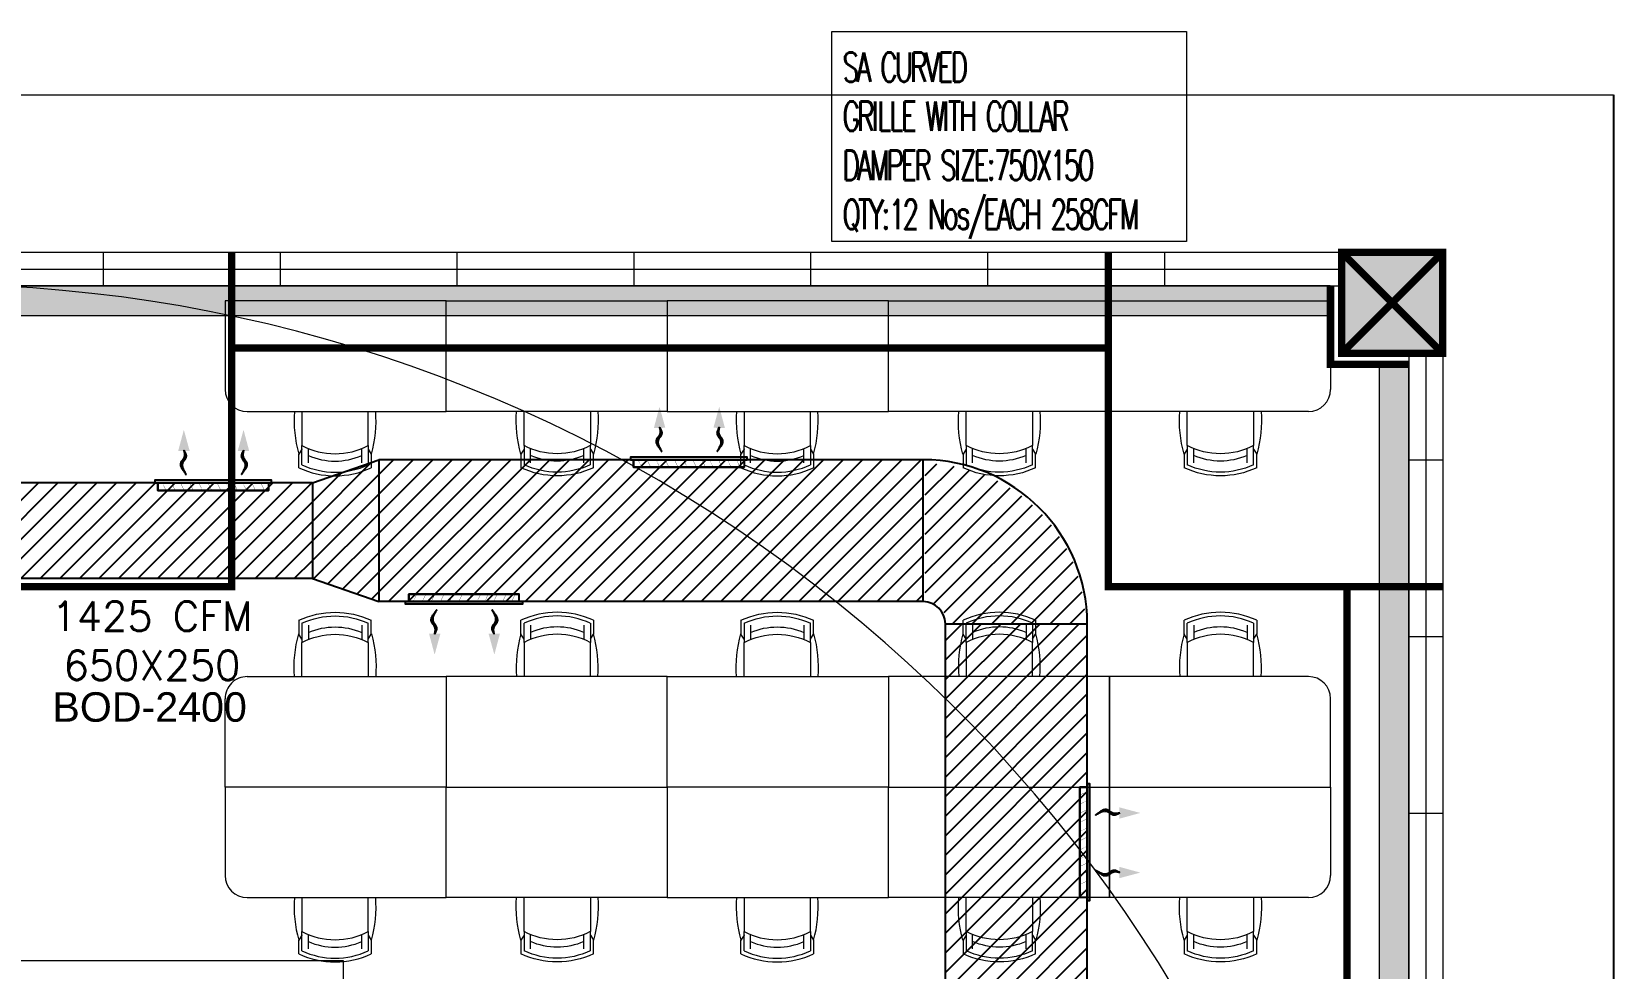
# Model space of a CAD drawing. Header units: millimetres. Extents: x -81374 to 485233, y -39075 to 157313.
# Drawn here: x 47439 to 58171, y 37343 to 43704 of the extents above; entities that cross this region are included whole.
import ezdxf
from ezdxf.enums import TextEntityAlignment as Align

# ---------------------------------------------------------------- set-up
doc = ezdxf.new("R2010")
doc.units = ezdxf.units.MM
doc.linetypes.add('CENTER', pattern=[2, 1.25, -0.25, 0.25, -0.25])
doc.linetypes.add('HIDDEN', pattern=[0.375, 0.25, -0.125])
for name, color, linetype in [('CEN', 252, 'CENTER'), ('Hatch 01_UC', 7, 'Continuous'), ('M-HVAC ELLIPTICAL DUCT', 6, 'Continuous'), ('M-HVAC-ELEPTICAL DUCT', 6, 'Continuous'), ('M-HVAC-GRIL', 6, 'Continuous'), ('M-HVAC-INSULATION', 8, 'Continuous'), ('M-HVAC-SUPP', 4, 'Continuous'), ('M-HVAC-TEXT', 7, 'Continuous')]:
    doc.layers.add(name, color=color, linetype=linetype)
for name, color, linetype, lineweight in [('G-IMPT', 8, 'Continuous', 5), ('ID - MODULAR', 44, 'Continuous', 5), ('ID-MODULAR', 44, 'Continuous', 9), ('M HVAC GRILLE', 6, 'Continuous', 13), ('M-HVAC-ADP TAG', 1, 'Continuous', 15)]:
    doc.layers.add(name, color=color, linetype=linetype, lineweight=lineweight)
doc.styles.add('R', font='romans.shx')
doc.styles.add('Roman S', font='romans.shx', dxfattribs={"width": 0.65})
doc.styles.get("Standard").update_dxf_attribs({"font": 'arial.ttf'})
pattern_1 = [(45, (496839.4, -82098.82), (-66.29126, 66.29126), [])]

# ---------------------------------------------------------------- blocks, each defined once
blk = doc.blocks.new('ng')
at = {"layer": 'CEN', "color": 9, "linetype": 'Continuous', "lineweight": 0, "true_color": 0xc7c8ca}
for p, q in [((29398, -2761), (29398, -2075)), ((29398, -2761), (29398, -2075)), ((29398, -2075), (30085, -2761)), ((30085, -2075), (29398, -2761)), ((30085, -2075), (30085, -2761)), ((30085, -2075), (30085, -2761)), ((30085, -2761), (29398, -2761)), ((30085, -2761), (29398, -2761))]:
    blk.add_line(p, q, dxfattribs=at)
at = {"layer": 'CEN', "color": 9, "linetype": 'HIDDEN', "lineweight": 0, "ltscale": 1500, "true_color": 0xc7c8ca}
blk.add_line((31667, -2111), (37615, -2111), dxfattribs=at)
for points in [[(30047, 5458), (30047, -491)], [(31667, -2761), (31667, -491), (29397, -491)], [(41715, -2761), (41715, -491), (37615, -491), (37615, -2761)]]:
    blk.add_lwpolyline(points, dxfattribs=at)
at = {"layer": 'CEN', "color": 9, "linetype": 'Continuous', "lineweight": 0, "true_color": 0xc7c8ca}
blk.add_lwpolyline([(29627, -2000), (30160, -2000), (30160, -2532)], dxfattribs=at)
blk.add_lwpolyline([(29398, -2075), (30085, -2075), (30085, -2761), (29398, -2761)], close=True, dxfattribs=at)
blk = doc.blocks.new('floor plan 1')
at = {"layer": 'G-IMPT', "ltscale": 500}
h = blk.add_hatch(color=8, dxfattribs=at)
h.dxf.hatch_style = 1
h.paths.add_polyline_path([(1158, -80594), (1844, -80594), (1844, -81281), (1158, -81281)])
at = {"layer": 'DEFPOINTS', "color": 8, "linetype": 'Continuous'}
blk.add_line((0, -82350), (0, 0), dxfattribs=at)
at = {"layer": 'G-IMPT', "color": 55, "linetype": 'Continuous', "true_color": 0xb49f4b}
for p, q in [((1158, -80594), (1158, -71470)), ((1387, -80594), (1387, -71470)), ((10969, -81052), (1844, -81052)), ((10969, -81281), (1844, -81281))]:
    blk.add_line(p, q, dxfattribs=at)
at = {"layer": 'G-IMPT', "linetype": 'Continuous'}
for p, q in [((1272, -80594), (1272, -71470)), ((1158, -77470), (1387, -77470)), ((1158, -78670), (1387, -78670)), ((1158, -79870), (1387, -79870)), ((1844, -81052), (1844, -81281)), ((3044, -81052), (3044, -81281)), ((4244, -81052), (4244, -81281)), ((5444, -81052), (5444, -81281)), ((6644, -81052), (6644, -81281)), ((7844, -81052), (7844, -81281)), ((9044, -81052), (9044, -81281)), ((10244, -81052), (10244, -81281)), ((10969, -81166), (1844, -81166))]:
    blk.add_line(p, q, dxfattribs=at)
at = {"layer": 'G-IMPT', "color": 8, "ltscale": 500}
for p, q in [((2420, -76518, 0), (2420, -76611, 0)), ((2441, -76645, 0), (2420, -76611, 0)), ((2441, -76538, 0), (2441, -76669, 0)), ((2891, -76669, 0), (2891, -76538, 0)), ((2891, -76645, 0), (2912, -76611, 0)), ((2912, -76611, 0), (2912, -76518, 0)), ((3920, -76518, 0), (3920, -76611, 0)), ((3941, -76645, 0), (3920, -76611, 0)), ((3941, -76538, 0), (3941, -76669, 0)), ((4391, -76669, 0), (4391, -76538, 0)), ((4391, -76645, 0), (4412, -76611, 0)), ((4412, -76611, 0), (4412, -76518, 0)), ((5427, -76611, 0), (5427, -76518, 0)), ((5448, -76645, 0), (5427, -76611, 0)), ((5448, -76669, 0), (5448, -76538, 0)), ((5898, -76538, 0), (5898, -76669, 0)), ((5898, -76645, 0), (5919, -76611, 0)), ((5919, -76518, 0), (5919, -76611, 0)), ((6920, -76518, 0), (6920, -76611, 0)), ((6941, -76645, 0), (6920, -76611, 0)), ((6941, -76538, 0), (6941, -76669, 0)), ((7391, -76669, 0), (7391, -76538, 0)), ((7391, -76645, 0), (7412, -76611, 0)), ((7412, -76611, 0), (7412, -76518, 0)), ((8427, -76611, 0), (8427, -76518, 0)), ((8448, -76645, 0), (8427, -76611, 0)), ((8448, -76669, 0), (8448, -76538, 0)), ((8898, -76538, 0), (8898, -76669, 0)), ((8898, -76645, 0), (8919, -76611, 0)), ((8919, -76518, 0), (8919, -76611, 0)), ((2441, -76647, 0), (2441, -76645, 0)), ((2441, -76900, 0), (2441, -76669, 0)), ((2891, -76647, 0), (2891, -76645, 0)), ((2891, -76669, 0), (2891, -76900, 0)), ((3941, -76647, 0), (3941, -76645, 0)), ((3941, -76900, 0), (3941, -76669, 0)), ((4391, -76647, 0), (4391, -76645, 0)), ((4391, -76669, 0), (4391, -76900, 0)), ((5448, -76647, 0), (5448, -76645, 0)), ((5448, -76669, 0), (5448, -76900, 0)), ((5898, -76647, 0), (5898, -76645, 0)), ((5898, -76900, 0), (5898, -76669, 0)), ((6941, -76647, 0), (6941, -76645, 0)), ((6941, -76900, 0), (6941, -76669, 0)), ((7391, -76647, 0), (7391, -76645, 0)), ((7391, -76669, 0), (7391, -76900, 0)), ((8448, -76647, 0), (8448, -76645, 0)), ((8448, -76669, 0), (8448, -76900, 0)), ((8898, -76647, 0), (8898, -76645, 0)), ((8898, -76900, 0), (8898, -76669, 0)), ((2069, -76900, 0), (3419, -76900, 0)), ((3419, -77650, 0), (3419, -76900, 0)), ((3419, -76900, 0), (4919, -76900, 0)), ((3419, -76900, 0), (3419, -77650, 0)), ((4919, -76900, 0), (4919, -77650, 0)), ((6419, -76900, 0), (4919, -76900, 0)), ((4919, -76900, 0), (4919, -77650, 0)), ((6419, -77650, 0), (6419, -76900, 0)), ((6419, -77650, 0), (6419, -76900, 0)), ((6419, -76900, 0), (7919, -76900, 0)), ((7919, -76900, 0), (7919, -77650, 0)), ((9269, -76900, 0), (7919, -76900, 0)), ((7919, -76900, 0), (7919, -77650, 0)), ((1919, -77650, 0), (1919, -77050, 0)), ((9419, -77650, 0), (9419, -77050, 0)), ((3419, -77650, 0), (1919, -77650, 0)), ((1919, -77650, 0), (1919, -78250, 0)), ((3419, -77650, 0), (1919, -77650, 0)), ((3419, -77650, 0), (3419, -78400, 0)), ((4919, -77650, 0), (3419, -77650, 0)), ((4919, -77650, 0), (3419, -77650, 0)), ((3419, -78400, 0), (3419, -77650, 0)), ((4919, -78400, 0), (4919, -77650, 0)), ((4919, -78400, 0), (4919, -77650, 0)), ((4919, -77650, 0), (6419, -77650, 0)), ((4919, -77650, 0), (6419, -77650, 0)), ((6419, -77650, 0), (6419, -78400, 0)), ((6419, -77650, 0), (6419, -78400, 0)), ((7919, -77650, 0), (6419, -77650, 0)), ((7919, -77650, 0), (6419, -77650, 0)), ((7919, -78400, 0), (7919, -77650, 0)), ((7919, -77650, 0), (9419, -77650, 0)), ((7919, -78400, 0), (7919, -77650, 0)), ((7919, -77650, 0), (9419, -77650, 0)), ((9419, -77650, 0), (9419, -78250, 0)), ((2069, -78400, 0), (3419, -78400, 0)), ((2441, -78400, 0), (2441, -78631, 0)), ((2891, -78631, 0), (2891, -78400, 0)), ((3419, -78400, 0), (4919, -78400, 0)), ((3941, -78400, 0), (3941, -78631, 0)), ((4391, -78631, 0), (4391, -78400, 0)), ((6419, -78400, 0), (4919, -78400, 0)), ((5448, -78631, 0), (5448, -78400, 0)), ((5898, -78400, 0), (5898, -78631, 0)), ((6419, -78400, 0), (7919, -78400, 0)), ((6941, -78400, 0), (6941, -78631, 0)), ((7391, -78631, 0), (7391, -78400, 0)), ((9269, -78400, 0), (7919, -78400, 0)), ((8448, -78631, 0), (8448, -78400, 0)), ((8898, -78400, 0), (8898, -78631, 0)), ((2441, -78655, 0), (2420, -78689, 0)), ((2441, -78762, 0), (2441, -78631, 0)), ((2441, -78653, 0), (2441, -78655, 0)), ((2891, -78631, 0), (2891, -78762, 0)), ((2891, -78653, 0), (2891, -78655, 0)), ((2891, -78655, 0), (2912, -78689, 0)), ((3941, -78655, 0), (3920, -78689, 0)), ((3941, -78762, 0), (3941, -78631, 0)), ((3941, -78653, 0), (3941, -78655, 0)), ((4391, -78631, 0), (4391, -78762, 0)), ((4391, -78653, 0), (4391, -78655, 0)), ((4391, -78655, 0), (4412, -78689, 0)), ((5448, -78655, 0), (5427, -78689, 0)), ((5448, -78631, 0), (5448, -78762, 0)), ((5448, -78653, 0), (5448, -78655, 0)), ((5898, -78762, 0), (5898, -78631, 0)), ((5898, -78653, 0), (5898, -78655, 0)), ((5898, -78655, 0), (5919, -78689, 0)), ((6941, -78655, 0), (6920, -78689, 0)), ((6941, -78762, 0), (6941, -78631, 0)), ((6941, -78653, 0), (6941, -78655, 0)), ((7391, -78631, 0), (7391, -78762, 0)), ((7391, -78653, 0), (7391, -78655, 0)), ((7391, -78655, 0), (7412, -78689, 0)), ((8448, -78655, 0), (8427, -78689, 0)), ((8448, -78631, 0), (8448, -78762, 0)), ((8448, -78653, 0), (8448, -78655, 0)), ((8898, -78762, 0), (8898, -78631, 0)), ((8898, -78653, 0), (8898, -78655, 0)), ((8898, -78655, 0), (8919, -78689, 0)), ((2420, -78782, 0), (2420, -78689, 0)), ((2912, -78689, 0), (2912, -78782, 0)), ((3920, -78782, 0), (3920, -78689, 0)), ((4412, -78689, 0), (4412, -78782, 0)), ((5427, -78689, 0), (5427, -78782, 0)), ((5919, -78782, 0), (5919, -78689, 0)), ((6920, -78782, 0), (6920, -78689, 0)), ((7412, -78689, 0), (7412, -78782, 0)), ((8427, -78689, 0), (8427, -78782, 0)), ((8919, -78782, 0), (8919, -78689, 0)), ((2420, -79818, 0), (2420, -79911, 0)), ((2441, -79838, 0), (2441, -79969, 0)), ((2891, -79969, 0), (2891, -79838, 0)), ((2912, -79911, 0), (2912, -79818, 0)), ((3920, -79818, 0), (3920, -79911, 0)), ((3941, -79838, 0), (3941, -79969, 0)), ((4391, -79969, 0), (4391, -79838, 0)), ((4412, -79911, 0), (4412, -79818, 0)), ((5427, -79911, 0), (5427, -79818, 0)), ((5448, -79969, 0), (5448, -79838, 0)), ((5898, -79838, 0), (5898, -79969, 0)), ((5919, -79818, 0), (5919, -79911, 0)), ((6920, -79818, 0), (6920, -79911, 0)), ((6941, -79838, 0), (6941, -79969, 0)), ((7391, -79969, 0), (7391, -79838, 0)), ((7412, -79911, 0), (7412, -79818, 0)), ((8427, -79911, 0), (8427, -79818, 0)), ((8448, -79969, 0), (8448, -79838, 0)), ((8898, -79838, 0), (8898, -79969, 0)), ((8919, -79818, 0), (8919, -79911, 0)), ((2441, -79945, 0), (2420, -79911, 0)), ((2441, -79947, 0), (2441, -79945, 0)), ((2891, -79945, 0), (2912, -79911, 0)), ((2891, -79947, 0), (2891, -79945, 0)), ((3941, -79945, 0), (3920, -79911, 0)), ((3941, -79947, 0), (3941, -79945, 0)), ((4391, -79945, 0), (4412, -79911, 0)), ((4391, -79947, 0), (4391, -79945, 0)), ((5448, -79945, 0), (5427, -79911, 0)), ((5448, -79947, 0), (5448, -79945, 0)), ((5898, -79945, 0), (5919, -79911, 0)), ((5898, -79947, 0), (5898, -79945, 0)), ((6941, -79945, 0), (6920, -79911, 0)), ((6941, -79947, 0), (6941, -79945, 0)), ((7391, -79945, 0), (7412, -79911, 0)), ((7391, -79947, 0), (7391, -79945, 0)), ((8448, -79945, 0), (8427, -79911, 0)), ((8448, -79947, 0), (8448, -79945, 0)), ((8898, -79945, 0), (8919, -79911, 0)), ((8898, -79947, 0), (8898, -79945, 0)), ((2441, -80200, 0), (2441, -79969, 0)), ((2891, -79969, 0), (2891, -80200, 0)), ((3941, -80200, 0), (3941, -79969, 0)), ((4391, -79969, 0), (4391, -80200, 0)), ((5448, -79969, 0), (5448, -80200, 0)), ((5898, -80200, 0), (5898, -79969, 0)), ((6941, -80200, 0), (6941, -79969, 0)), ((7391, -79969, 0), (7391, -80200, 0)), ((8448, -79969, 0), (8448, -80200, 0)), ((8898, -80200, 0), (8898, -79969, 0)), ((2069, -80200, 0), (3419, -80200, 0)), ((3419, -80950, 0), (3419, -80200, 0)), ((3419, -80200, 0), (4919, -80200, 0)), ((3419, -80200, 0), (3419, -80950, 0)), ((4919, -80200, 0), (4919, -80950, 0)), ((6419, -80200, 0), (4919, -80200, 0)), ((4919, -80200, 0), (4919, -80950, 0)), ((6419, -80950, 0), (6419, -80200, 0)), ((6419, -80950, 0), (6419, -80200, 0)), ((6419, -80200, 0), (7919, -80200, 0)), ((7919, -80200, 0), (7919, -80950, 0)), ((9269, -80200, 0), (7919, -80200, 0)), ((7919, -80200, 0), (7919, -80950, 0)), ((1919, -80950, 0), (1919, -80350, 0)), ((9419, -80950, 0), (9419, -80350, 0)), ((3419, -80950, 0), (1919, -80950, 0)), ((4919, -80950, 0), (3419, -80950, 0)), ((4919, -80950, 0), (6419, -80950, 0)), ((7919, -80950, 0), (6419, -80950, 0)), ((7919, -80950, 0), (9419, -80950, 0))]:
    blk.add_line(p, q, dxfattribs=at)
at = {"layer": 'G-IMPT', "color": 8, "ltscale": 500, "extrusion": (0, 0, -1)}
for p, q in [((2485, -76552, 0), (2485, -76649, 0)), ((2847, -76552, 0), (2847, -76649, 0)), ((3985, -76552, 0), (3985, -76649, 0)), ((4347, -76552, 0), (4347, -76649, 0)), ((5492, -76552, 0), (5492, -76649, 0)), ((5854, -76552, 0), (5854, -76649, 0)), ((6985, -76552, 0), (6985, -76649, 0)), ((7347, -76552, 0), (7347, -76649, 0)), ((8492, -76552, 0), (8492, -76649, 0)), ((8854, -76552, 0), (8854, -76649, 0)), ((2485, -78748, 0), (2485, -78652, 0)), ((2847, -78748, 0), (2847, -78652, 0)), ((3985, -78748, 0), (3985, -78652, 0)), ((4347, -78748, 0), (4347, -78652, 0)), ((5492, -78748, 0), (5492, -78652, 0)), ((5854, -78748, 0), (5854, -78652, 0)), ((6985, -78748, 0), (6985, -78652, 0)), ((7347, -78748, 0), (7347, -78652, 0)), ((8492, -78748, 0), (8492, -78652, 0)), ((8854, -78748, 0), (8854, -78652, 0)), ((2485, -79852, 0), (2485, -79949, 0)), ((2847, -79852, 0), (2847, -79949, 0)), ((3985, -79852, 0), (3985, -79949, 0)), ((4347, -79852, 0), (4347, -79949, 0)), ((5492, -79852, 0), (5492, -79949, 0)), ((5854, -79852, 0), (5854, -79949, 0)), ((6985, -79852, 0), (6985, -79949, 0)), ((7347, -79852, 0), (7347, -79949, 0)), ((8492, -79852, 0), (8492, -79949, 0)), ((8854, -79852, 0), (8854, -79949, 0))]:
    blk.add_line(p, q, dxfattribs=at)
at = {"layer": 'G-IMPT', "color": 8, "ltscale": 500}
for centre, start, end in [((2069, -77050, 0), 90, 180), ((9269, -77050, 0), 0, 90), ((2069, -78250, 0), 180, 270), ((9269, -78250, 0), 270, 0), ((2069, -80350, 0), 90, 180), ((9269, -80350, 0), 0, 90)]:
    blk.add_arc(centre, 150, start, end, dxfattribs=at)
at = {"layer": 'G-IMPT', "color": 8, "ltscale": 500, "extrusion": (0, 0, -1)}
for centre, major_axis, start_param, end_param in [((2666, -77044, 0), (0, -581), 2.704257, 3.578932), ((2666, -77019, 0), (0, 531), -0.437348, 0.437328), ((4166, -77044, 0), (0, -581), 2.704257, 3.578932), ((4166, -77019, 0), (0, 531), -0.437348, 0.437328), ((7166, -77044, 0), (0, -581), 2.704257, 3.578932), ((7166, -77019, 0), (0, 531), -0.437348, 0.437328), ((3227, -76838, 0), (0, -839), 1.49727, 1.845387), ((2666, -77094, 0), (0, -481), 2.65511, 3.628104), ((2666, -77019, 0), (0, 456), -0.408385, 0.408365), ((2105, -76838, 0), (0, -839), 4.437818, 4.785935), ((4727, -76838, 0), (0, -839), 1.49727, 1.845387), ((4166, -77094, 0), (0, -481), 2.65511, 3.628104), ((4166, -77019, 0), (0, 456), -0.408385, 0.408365), ((3605, -76838, 0), (0, -839), 4.437818, 4.785935), ((7727, -76838, 0), (0, -839), 1.49727, 1.845387), ((7166, -77094, 0), (0, -481), 2.65511, 3.628104), ((7166, -77019, 0), (0, 456), -0.408385, 0.408365), ((6605, -76838, 0), (0, -839), 4.437818, 4.785935), ((6234, -78462, 0), (0, 839), 4.437818, 4.785935), ((5112, -78462, 0), (0, 839), 1.49727, 1.845387), ((9234, -78462, 0), (0, 839), 4.437818, 4.785935), ((8112, -78462, 0), (0, 839), 1.49727, 1.845387), ((5673, -78206, 0), (0, 481), 2.65511, 3.628104), ((8673, -78206, 0), (0, 481), 2.65511, 3.628104), ((5673, -78281, 0), (0, -531), -0.437348, 0.437328), ((5673, -78281, 0), (0, -456), -0.408385, 0.408365), ((8673, -78281, 0), (0, -531), -0.437348, 0.437328), ((8673, -78281, 0), (0, -456), -0.408385, 0.408365), ((5673, -78256, 0), (0, 581), 2.704257, 3.578932), ((8673, -78256, 0), (0, 581), 2.704257, 3.578932), ((2666, -80344, 0), (0, -581), 2.704257, 3.578932), ((2666, -80319, 0), (0, 531), -0.437348, 0.437328), ((4166, -80344, 0), (0, -581), 2.704257, 3.578932), ((4166, -80319, 0), (0, 531), -0.437348, 0.437328), ((7166, -80344, 0), (0, -581), 2.704257, 3.578932), ((7166, -80319, 0), (0, 531), -0.437348, 0.437328), ((3227, -80138, 0), (0, -839), 1.49727, 1.845387), ((2666, -80394, 0), (0, -481), 2.65511, 3.628104), ((2666, -80319, 0), (0, 456), -0.408385, 0.408365), ((2105, -80138, 0), (0, -839), 4.437818, 4.785935), ((4727, -80138, 0), (0, -839), 1.49727, 1.845387), ((4166, -80394, 0), (0, -481), 2.65511, 3.628104), ((4166, -80319, 0), (0, 456), -0.408385, 0.408365), ((3605, -80138, 0), (0, -839), 4.437818, 4.785935), ((7727, -80138, 0), (0, -839), 1.49727, 1.845387), ((7166, -80394, 0), (0, -481), 2.65511, 3.628104), ((7166, -80319, 0), (0, 456), -0.408385, 0.408365), ((6605, -80138, 0), (0, -839), 4.437818, 4.785935)]:
    blk.add_ellipse(centre, major_axis=major_axis, ratio=1, start_param=start_param, end_param=end_param, dxfattribs=at)
at = {"layer": 'G-IMPT', "color": 8, "ltscale": 500}
for centre, major_axis, start_param, end_param in [((5673, -77044, 0), (0, -581), 2.704257, 3.578932), ((5673, -77019, 0), (0, 531), -0.437348, 0.437328), ((8673, -77044, 0), (0, -581), 2.704257, 3.578932), ((8673, -77019, 0), (0, 531), -0.437348, 0.437328), ((6234, -76838, 0), (0, -839), 4.437818, 4.785935), ((5673, -77094, 0), (0, -481), 2.65511, 3.628104), ((5673, -77019, 0), (0, 456), -0.408385, 0.408365), ((5112, -76838, 0), (0, -839), 1.49727, 1.845387), ((9234, -76838, 0), (0, -839), 4.437818, 4.785935), ((8673, -77094, 0), (0, -481), 2.65511, 3.628104), ((8673, -77019, 0), (0, 456), -0.408385, 0.408365), ((8112, -76838, 0), (0, -839), 1.49727, 1.845387), ((3227, -78462, 0), (0, 839), 1.49727, 1.845387), ((2105, -78462, 0), (0, 839), 4.437818, 4.785935), ((4727, -78462, 0), (0, 839), 1.49727, 1.845387), ((3605, -78462, 0), (0, 839), 4.437818, 4.785935), ((7727, -78462, 0), (0, 839), 1.49727, 1.845387), ((6605, -78462, 0), (0, 839), 4.437818, 4.785935), ((2666, -78206, 0), (0, 481), 2.65511, 3.628104), ((4166, -78206, 0), (0, 481), 2.65511, 3.628104), ((7166, -78206, 0), (0, 481), 2.65511, 3.628104), ((2666, -78281, 0), (0, -531), -0.437348, 0.437328), ((2666, -78281, 0), (0, -456), -0.408385, 0.408365), ((4166, -78281, 0), (0, -531), -0.437348, 0.437328), ((4166, -78281, 0), (0, -456), -0.408385, 0.408365), ((7166, -78281, 0), (0, -531), -0.437348, 0.437328), ((7166, -78281, 0), (0, -456), -0.408385, 0.408365), ((2666, -78256, 0), (0, 581), 2.704257, 3.578932), ((4166, -78256, 0), (0, 581), 2.704257, 3.578932), ((7166, -78256, 0), (0, 581), 2.704257, 3.578932), ((5673, -80344, 0), (0, -581), 2.704257, 3.578932), ((5673, -80319, 0), (0, 531), -0.437348, 0.437328), ((8673, -80344, 0), (0, -581), 2.704257, 3.578932), ((8673, -80319, 0), (0, 531), -0.437348, 0.437328), ((6234, -80138, 0), (0, -839), 4.437818, 4.785935), ((5673, -80394, 0), (0, -481), 2.65511, 3.628104), ((5673, -80319, 0), (0, 456), -0.408385, 0.408365), ((5112, -80138, 0), (0, -839), 1.49727, 1.845387), ((9234, -80138, 0), (0, -839), 4.437818, 4.785935), ((8673, -80394, 0), (0, -481), 2.65511, 3.628104), ((8673, -80319, 0), (0, 456), -0.408385, 0.408365), ((8112, -80138, 0), (0, -839), 1.49727, 1.845387)]:
    blk.add_ellipse(centre, major_axis=major_axis, ratio=1, start_param=start_param, end_param=end_param, dxfattribs=at)
at = {"layer": 'ID - MODULAR', "color": 8, "ltscale": 500}
blk.add_line((41272, -82350), (0, -82350), dxfattribs=at)
blk.add_arc((11420, -71221), 9842, 158.9241, 26.9743, dxfattribs=at)
at = {"layer": 'CEN', "linetype": 'Continuous'}
blk.add_blockref('ng', (-28240, -78520), dxfattribs=at)
at = {"layer": 'G-IMPT', "color": 8, "ltscale": 500}
for rotation, p in [(359.9992, (39681, -4990, 0)), (359.9992, (35887, -10139, 0)), (270.0008, (28873, -20643, 0)), (359.9992, (11975, -26935, 0)), (359.9992, (15268, -26935, 0)), (359.9992, (26686, -26988, 0)), (270.0008, (15861, -28615, 0)), (89.9992, (23698, -33301, 0)), (89.9992, (23598, -35338, 0)), (89.9992, (23598, -37388, 0)), (359.9992, (13750, -37782, 0)), (89.9992, (23698, -40747, 0)), (89.9992, (23598, -44302, 0)), (89.9992, (23598, -46399, 0)), (89.9992, (23698, -48340, 0)), (89.9992, (23698, -54280, 0)), (359.9992, (27418, -55702, 0)), (89.9992, (9672, -65857, 0)), (359.9992, (4684, -67403, 0)), (359.9992, (8737, -67403, 0))]:
    blk.add_attdef('PARTITIONTYPE', text='', height=200, rotation=rotation, dxfattribs=at).set_placement(p, align=Align.MIDDLE_CENTER)
blk = doc.blocks.new('RAAAA')
at = {"linetype": 'Continuous', "ltscale": 1000}
for points in [[(363, 0, 0), (363, 0, 0), (364, 0, 0), (364, 0, 0), (365, 0, 0), (366, 0, 0), (367, -1, 0), (368, -1, 0), (369, -1, 0), (371, -1, 0), (373, -2, 0), (374, -2, 0), (377, -2, 0), (379, -3, 0), (381, -3, 0), (384, -4, 0), (387, -4, 0), (390, -5, 0), (393, -5, 0), (397, -6, 0), (400, -6, 0), (404, -7, 0), (408, -8, 0), (412, -8, 0), (416, -9, 0), (421, -10, 0), (421, -10, 0), (425, -11, 0), (430, -11, 0), (435, -11, 0), (439, -11, 0), (444, -11, 0), (449, -11, 0), (454, -10, 0), (459, -10, 0), (464, -9, 0), (468, -7, 0), (473, -6, 0), (478, -4, 0), (483, -2, 0), (488, 0, 0), (494, 2, 0), (499, 4, 0), (504, 7, 0), (509, 10, 0), (514, 13, 0), (519, 16, 0), (525, 20, 0), (530, 24, 0), (535, 28, 0), (541, 32, 0), (546, 36, 0), (546, 36, 0), (552, 40, 0), (557, 44, 0), (563, 48, 0), (568, 51, 0), (574, 54, 0), (580, 56, 0), (586, 58, 0), (592, 60, 0), (598, 61, 0), (604, 62, 0), (610, 62, 0), (616, 62, 0), (622, 62, 0), (628, 61, 0), (635, 60, 0), (641, 59, 0), (648, 57, 0), (654, 55, 0), (661, 52, 0), (668, 49, 0), (675, 46, 0), (681, 42, 0), (688, 38, 0), (695, 33, 0), (702, 28, 0), (702, 28, 0), (709, 23, 0), (716, 19, 0), (722, 14, 0), (728, 10, 0), (734, 5, 0), (740, 1, 0), (745, -2, 0), (750, -6, 0), (755, -9, 0), (759, -13, 0), (763, -15, 0), (767, -18, 0), (771, -21, 0), (774, -23, 0), (777, -25, 0), (779, -27, 0), (782, -29, 0), (784, -31, 0), (786, -32, 0), (787, -33, 0), (789, -34, 0), (790, -35, 0), (790, -35, 0), (791, -35, 0), (791, -36, 0)], [(363, 0, 0), (363, 0, 0), (364, 0, 0), (364, 0, 0), (365, -1, 0), (366, -1, 0), (367, -2, 0), (368, -2, 0), (369, -3, 0), (371, -4, 0), (373, -5, 0), (374, -5, 0), (377, -6, 0), (379, -8, 0), (381, -9, 0), (384, -10, 0), (387, -12, 0), (390, -13, 0), (393, -15, 0), (397, -16, 0), (400, -18, 0), (404, -20, 0), (408, -22, 0), (412, -24, 0), (416, -26, 0), (421, -28, 0), (421, -28, 0), (425, -30, 0), (430, -32, 0), (435, -34, 0), (439, -35, 0), (444, -36, 0), (449, -37, 0), (454, -37, 0), (459, -38, 0), (464, -38, 0), (468, -37, 0), (473, -37, 0), (478, -36, 0), (483, -35, 0), (488, -33, 0), (494, -32, 0), (499, -30, 0), (504, -28, 0), (509, -25, 0), (514, -22, 0), (519, -19, 0), (525, -16, 0), (530, -13, 0), (535, -9, 0), (541, -5, 0), (546, 0, 0), (546, 0, 0), (552, 4, 0), (557, 8, 0), (563, 12, 0), (568, 15, 0), (574, 18, 0), (580, 21, 0), (586, 23, 0), (592, 25, 0), (598, 27, 0), (604, 28, 0), (610, 29, 0), (616, 30, 0), (622, 30, 0), (628, 31, 0), (635, 30, 0), (641, 30, 0), (648, 29, 0), (654, 28, 0), (661, 26, 0), (668, 24, 0), (675, 22, 0), (681, 20, 0), (688, 17, 0), (695, 14, 0), (702, 10, 0), (702, 10, 0), (709, 7, 0), (716, 3, 0), (722, 0, 0), (728, -3, 0), (734, -6, 0), (740, -9, 0), (745, -12, 0), (750, -14, 0), (755, -17, 0), (759, -19, 0), (763, -21, 0), (767, -23, 0), (771, -25, 0), (774, -27, 0), (777, -28, 0), (779, -30, 0), (782, -31, 0), (784, -32, 0), (786, -33, 0), (787, -34, 0), (789, -34, 0), (790, -35, 0), (790, -35, 0), (791, -35, 0), (791, -36, 0)]]:
    blk.add_polyline3d(points, dxfattribs=at)
blk.add_solid([(373, 101), (0, 0), (373, -101)], dxfattribs=at)
blk = doc.blocks.new('zw$77DE')
at = {"layer": 'M-HVAC-GRIL', "linetype": 'ByBlock'}
blk.add_lwpolyline([(0, 750), (0, 771), (-17, 771), (-17, -21), (0, -21), (0, 0), (0, 750), (51, 750), (51, 0), (0, 0), (51, 0), (51, 750), (51, 750)], dxfattribs=at)
at = {"layer": 'M-HVAC-GRIL', "lineweight": 0, "const_width": 1.71}
for points in [[(4, 679), (4, 700), (47, 721), (47, 743)], [(4, 617), (4, 639), (47, 660), (47, 681)], [(4, 556), (4, 577), (47, 599), (47, 620)], [(4, 496), (4, 517), (47, 538), (47, 560)], [(4, 444), (4, 465), (47, 487), (47, 508)], [(4, 382), (4, 403), (47, 425), (47, 446)], [(4, 320), (4, 341), (47, 363), (47, 384)], [(4, 258), (4, 279), (47, 300), (47, 322)], [(4, 195), (4, 217), (47, 238), (47, 260)], [(4, 133), (4, 155), (47, 176), (47, 198)], [(4, 72), (4, 93), (47, 115), (47, 136)], [(4, 10), (4, 32), (47, 53), (47, 75)]]:
    blk.add_lwpolyline(points, dxfattribs=at)
at = {"layer": 'M-HVAC-SUPP'}
for p, xscale, yscale, zscale, rotation in [((-360, 581), 0.3839999997941416, 0.3839999997941416, 0.3839999997941416, 359.7971218112731), ((-360, 176), -0.3839999997941415, 0.3839999997941436, 0.3839999997941436, 180.2028781887378)]:
    blk.add_blockref('RAAAA', p, dxfattribs=dict(at, xscale=xscale, yscale=yscale, zscale=zscale, rotation=rotation))
blk = doc.blocks.new('jyfhg')
at = {"layer": 'M HVAC GRILLE', "color": 7}
blk.add_blockref('zw$77DE', (-100, -700), dxfattribs=at)

msp = doc.modelspace()

# ---------------------------------------------------------------- hatches: boundary and pattern name
at = {"layer": 'Hatch 01_UC', "linetype": 'Continuous'}
h = msp.add_hatch(color=8, dxfattribs=at)
h.dxf.hatch_style = 1
h.paths.add_polyline_path([(57012.8, 41519), (56326.6, 41519), (56326.6, 42205.3), (57012.8, 42205.3)])
at = {"layer": 'Hatch 01_UC', "linetype": 'Continuous', "lineweight": 0, "transparency": 33554597}
h = msp.add_hatch(dxfattribs=at)
h.set_pattern_fill('GOST_WOOD', color=8, scale=15, angle=360)
h.set_pattern_definition([(90, (6370.54, 79304.89), (90, -5e-14), [150, -30]), (90, (6400.54, 79274.89), (90, -5e-14), [90, -22.5, 45, -22.5]), (90, (6430.54, 79229.89), (90, -5e-14), [150, -30])])
h.paths.add_polyline_path([(56250, 41776.5), (56250, 41976.5), (47275.4, 41976.5), (47275.4, 41776.5)])
h = msp.add_hatch(dxfattribs=at)
h.set_pattern_fill('GOST_WOOD', color=8, scale=15, angle=270)
h.set_pattern_definition([(360, (94110.83, 82273.92), (-4e-14, -90), [150, -30]), (360, (94080.83, 82243.92), (-4e-14, -90), [90, -22.5, 45, -22.5]), (360, (94035.83, 82213.92), (-4e-14, -90), [150, -30])])
h.paths.add_polyline_path([(56582.5, 32469.5), (56782.5, 32469.5), (56782.5, 41444), (56582.5, 41444)])
at = {"layer": 'M-HVAC-INSULATION'}
h = msp.add_hatch(dxfattribs=at)
h.set_pattern_fill('ANSI31', color=26, scale=750, angle=360, style=0)
h.set_pattern_definition(pattern_1)
h.paths.add_polyline_path([(49794.2, 40796.6), (49344.2, 40640.1), (49344.2, 39990.1), (49794.2, 39833.6)])
h = msp.add_hatch(dxfattribs=at)
h.set_pattern_fill('ANSI31', color=26, scale=750, angle=360, style=0)
h.set_pattern_definition(pattern_1)
h.paths.add_polyline_path([(49794.2, 40796.6), (49794.2, 39833.6), (53488.5, 39833.6), (53488.5, 40796.6)])
h = msp.add_hatch(dxfattribs=at)
h.set_pattern_fill('ANSI31', color=26, scale=750, angle=360, style=0)
h.set_pattern_definition(pattern_1)
h.paths.add_polyline_path([(53501, 39833.6, -0.4142136), (53651, 39683.6), (54589, 39683.6, 0.4142136), (53501, 40771.6)])
h = msp.add_hatch(dxfattribs=at)
h.set_pattern_fill('ANSI31', color=26, scale=750, angle=360, style=0)
h.set_pattern_definition(pattern_1)
h.paths.add_polyline_path([(41335.4, 40640.1), (41335.4, 39990.1), (49344.2, 39990.1), (49344.2, 40640.1)])
h = msp.add_hatch(dxfattribs=at)
h.set_pattern_fill('ANSI31', color=26, scale=750, angle=360, style=0)
h.set_pattern_definition([(45, (496839.4, -83091.07), (-66.29126, 66.29126), [])])
h.paths.add_polyline_path([(53638.5, 39683.6), (53638.5, 33320.4), (54601.5, 33320.4), (54601.5, 39683.6)])

# ---------------------------------------------------------------- linework, layer by layer
at = {"layer": 'CEN', "color": 11, "linetype": 'HIDDEN', "lineweight": 0, "ltscale": 1500, "const_width": 50}
for points in [[(44695.8, 42205.3), (44695.7, 39935.4), (48795.7, 39935.4), (48795.7, 42205.4)], [(54744.1, 42205.3), (54744.1, 39935.4), (57014.1, 39935.4)], [(54744.1, 41555.3), (48795.7, 41555.3)], [(56364.1, 33986.3), (56364.1, 39935.4)]]:
    msp.add_lwpolyline(points, dxfattribs=at)
at = {"layer": 'CEN', "color": 11, "linetype": 'Continuous', "lineweight": 0, "const_width": 50}
msp.add_lwpolyline([(57012.8, 41519), (56326.6, 41519), (56326.6, 42205.3), (57012.8, 42205.3)], close=True, dxfattribs=at)
for points in [[(56326.6, 41519), (57012.8, 42205.3)], [(57012.8, 41519), (56326.6, 42205.3)], [(56326.6, 41519), (56326.6, 42205.3)], [(56326.6, 42205.3), (57012.8, 42205.3)], [(56326.6, 42205.3), (57012.8, 42205.3)], [(56326.6, 41519), (56326.6, 42205.3)], [(57012.8, 42205.3), (57012.8, 41519)], [(57012.8, 42205.3), (57012.8, 41519)], [(56784.1, 41444), (56251.6, 41444), (56251.6, 41976.5)]]:
    msp.add_lwpolyline(points, dxfattribs=at)
at = {"layer": 'ID-MODULAR', "color": 45, "linetype": 'Continuous'}
for points in [[(56250, 41776.5), (56250, 41976.5), (47275.4, 41976.5), (47275.4, 41776.5)], [(56582.5, 32469.5), (56782.5, 32469.5), (56782.5, 41444), (56582.5, 41444)]]:
    msp.add_lwpolyline(points, close=True, dxfattribs=at)
at = {"layer": 'M-HVAC ELLIPTICAL DUCT', "linetype": 'Continuous'}
for p, q in [((49344.2, 40640.1, 0), (49794.2, 40796.6, 0)), ((53488.5, 40796.6, 0), (49794.2, 40796.6, 0)), ((49794.2, 40796.6, 0), (49794.2, 39833.6, 0)), ((53488.5, 39833.6, 0), (53488.5, 40796.6, 0)), ((49344.2, 40640.1, 0), (41335.4, 40640.1, 0)), ((49344.2, 40640.1, 0), (49344.2, 39990.1, 0)), ((49344.2, 39990.1, 0), (41335.4, 39990.1, 0)), ((49344.2, 39990.1, 0), (49794.2, 39833.6, 0)), ((53488.5, 39833.6, 0), (49794.2, 39833.6, 0)), ((53638.5, 30316.6, 0), (53638.5, 39683.6, 0)), ((53638.5, 39683.6, 0), (54601.5, 39683.6, 0)), ((54601.5, 30316.6, 0), (54601.5, 39683.6, 0))]:
    msp.add_line(p, q, dxfattribs=at)
for radius in [1113, 150]:
    msp.add_arc((53488.5, 39683.6, 0), radius, 0, 90, dxfattribs=at)
at = {"layer": 'M-HVAC-ADP TAG', "color": 0, "elevation": 0}
for points in [[(52868.2, 43703.6), (55274.5, 43703.6), (55274.5, 42279.2), (52868.2, 42279.2)], [(47146.7, 37397.8), (49552.9, 37397.8), (49552.9, 35973.4), (47146.7, 35973.4)]]:
    msp.add_lwpolyline(points, close=True, dxfattribs=at)

# ---------------------------------------------------------------- block references
at = {"linetype": 'Continuous', "rotation": 180}
msp.add_blockref('floor plan 1', (58170.8, -39075.4), dxfattribs=at)
at = {"layer": 'M HVAC GRILLE', "color": 0}
for p, rotation in [((52223.3, 40696.6, 0), 270), ((48995.9, 40540.1, 0), 270), ((54501.5, 37874.7, 0), 180)]:
    msp.add_blockref('jyfhg', p, dxfattribs=dict(at, rotation=rotation))
at = {"layer": 'M HVAC GRILLE', "color": 0, "xscale": -1, "rotation": 269.9999999999999}
msp.add_blockref('jyfhg', (50697.5, 39933.6, 0), dxfattribs=at)

# ---------------------------------------------------------------- texts
at = {"layer": 'M-HVAC-ADP TAG', "insert": (54111.2, 42296, 0), "char_height": 200, "width": 2339.305, "attachment_point": 8, "style": 'Roman S'}
msp.add_mtext('\\pxql;\\A1;\\T0.85;SA CURVED \\PGRILLE WITH COLLAR DAMPER SIZE:750X150\\PQTY:12 Nos/EACH 258CFM', dxfattribs=at)
at = {"layer": 'M-HVAC-ELEPTICAL DUCT', "insert": (47579.7, 39218.1, 1198.1), "char_height": 200, "attachment_point": 1}
msp.add_mtext('BOD-2400', dxfattribs=at)
at = {"layer": 'M-HVAC-TEXT', "color": 7, "insert": (48255.9, 39834.3, 0), "char_height": 200, "width": 13359.771, "attachment_point": 2, "style": 'R'}
msp.add_mtext('1425 CFM\\P650X250', dxfattribs=at)

doc.saveas('drawing.dxf')
